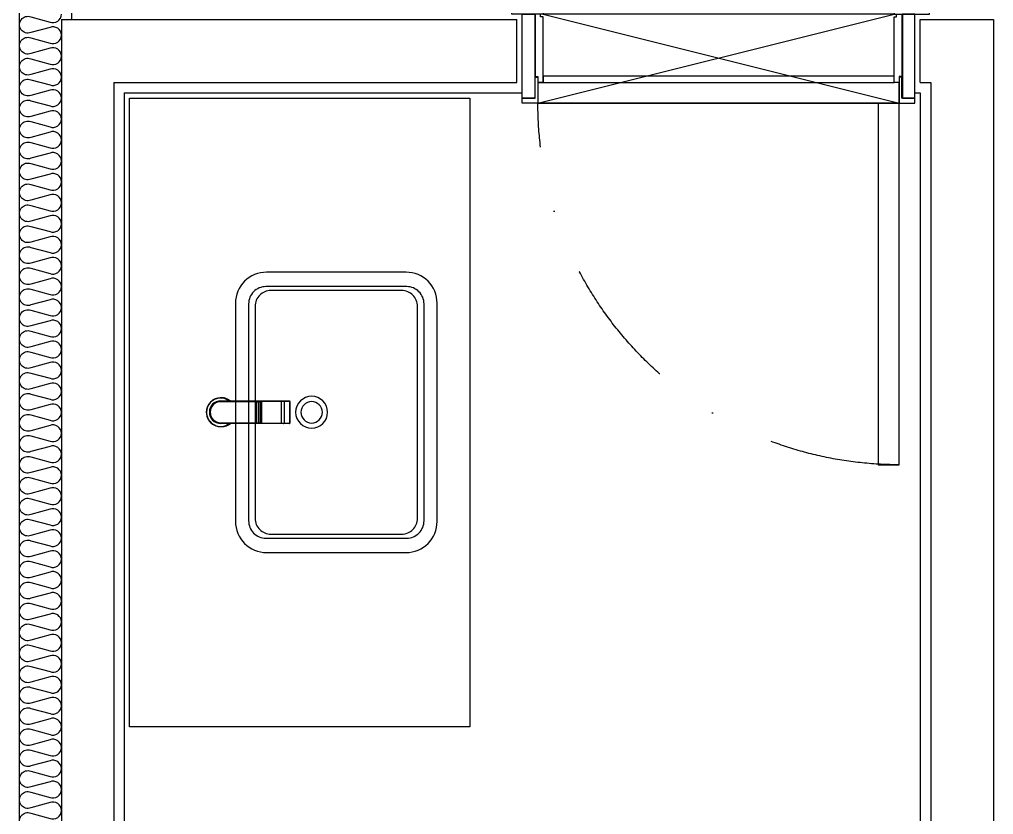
# Model space of a CAD drawing. Header units: millimetres. Extents: x -33000 to 294000, y 0 to 42408.
# Drawn here: x 278191 to 280051, y 19747 to 21265 of the extents above; entities that cross this region are included whole.
import ezdxf

# ---------------------------------------------------------------- set-up
doc = ezdxf.new("R2010")
doc.units = ezdxf.units.MM
doc.header["$LTSCALE"] = 50
doc.linetypes.add('DASHDOTX2', pattern=[2, 1, -0.5, 0, -0.5])
doc.layers.add('arch', color=8, linetype='Continuous')

# ---------------------------------------------------------------- blocks, each defined once
blk = doc.blocks.new('*U274')
at = {"linetype": 'Continuous', "ltscale": 4}
for points in [[(-12, 770), (-12, 710), (0, 710), (0, 770)], [(0, 726), (160, 726), (160, 750), (0, 750)], [(170, 750), (160, 750), (160, 725), (120, 725), (120, 720), (170, 720)], [(130, 720), (130, 710), (5, 710), (5, 715), (0, 715), (0, 725), (119, 725), (119, 720)], [(860, 30), (170, 30), (170, 70), (860, 70)], [(-12, -28), (-12, 40), (0, 40), (0, -28)], [(130, 30), (130, 40), (5, 40), (5, 35), (0, 35), (0, 25), (119, 25), (119, 30)], [(0, 24), (160, 24), (160, 0), (0, 0)], [(170, 0), (160, 0), (160, 25), (120, 25), (120, 30), (170, 30)]]:
    blk.add_lwpolyline(points, close=True, dxfattribs=at)
blk.add_lwpolyline([(170, 30), (170, 720), (0, 40), (0, 710)], close=True)
for points in [[(170, 30), (130, 30), (130, 40), (118, 40), (118, 710), (130, 710), (130, 720), (170, 720), (170, 30)], [(130, 710), (130, 40)]]:
    blk.add_lwpolyline(points)
at = {"linetype": 'DASHDOTX2', "ltscale": 5}
blk.add_arc((170, 30), 690, 0, 90, dxfattribs=at)

msp = doc.modelspace()

# ---------------------------------------------------------------- linework, layer by layer
at = {"layer": 'arch', "ltscale": 25}
for p, q in [((278191.2, 16794.6), (278191.2, 24254.6)), ((278291.2, 21264.6), (278291.2, 24119.6)), ((278271.2, 21264.6), (279141.2, 21264.6)), ((278271.2, 21264.6), (278271.2, 17984.6)), ((279141.2, 21144.6), (279141.2, 21264.6)), ((279911.2, 21264.6), (280051.2, 21264.6)), ((279911.2, 21144.6), (279911.2, 21264.6)), ((280051.2, 21264.6), (280051.2, 17324.6)), ((278371.2, 21144.6), (278371.2, 18084.6)), ((278371.2, 21144.6), (279141.2, 21144.6)), ((279911.2, 21144.6), (279931.2, 21144.6)), ((279931.2, 21144.6), (279931.2, 18084.6)), ((278391.2, 21124.6), (279151.2, 21124.6)), ((278391.2, 21124.6), (278391.2, 18104.6)), ((279901.2, 21124.6), (279911.2, 21124.6)), ((279911.2, 21124.6), (279911.2, 18104.6)), ((278567.5, 20541.3), (278568, 20541.3)), ((278575.3, 20536.3), (278690.8, 20536.3)), ((278575.3, 20535.8), (278643.7, 20535.8)), ((278643.7, 20534.8), (278575.3, 20534.8)), ((278643.7, 20535.8), (278647.3, 20535.8)), ((278643.7, 20534.8), (278643.7, 20535.8)), ((278643.7, 20494.8), (278643.7, 20534.8)), ((278643.7, 20534.8), (278646.7, 20534.8)), ((278646.7, 20534.8), (278646.7, 20494.8)), ((278649, 20534.8), (278646.7, 20534.8)), ((278647.3, 20535.8), (278649.6, 20535.8)), ((278649.6, 20535.8), (278651.5, 20535.8)), ((278690.8, 20535.3), (278653, 20535.3)), ((278690.8, 20536.3), (278690.8, 20535.3)), ((278690.8, 20536.3), (278695.6, 20536.3)), ((278696.5, 20535.3), (278690.8, 20535.3)), ((278690.8, 20535.3), (278690.8, 20494.3)), ((278695.6, 20536.3), (278706.7, 20536.3)), ((278707.6, 20535.3), (278696.5, 20535.3)), ((278696.5, 20535.3), (278696.5, 20494.3)), ((278707.7, 20535.3), (278707.6, 20535.3)), ((278707.6, 20494.3), (278707.6, 20535.3)), ((278707.7, 20535.3), (278707.7, 20494.3)), ((278652, 20532.8), (278650.6, 20532.8)), ((278650.6, 20496.8), (278650.6, 20532.8)), ((278653.9, 20532.8), (278652, 20532.8)), ((278652, 20532.8), (278652, 20496.8)), ((278654.2, 20532.8), (278653.9, 20532.8)), ((278653.9, 20496.8), (278653.9, 20532.8)), ((278654.2, 20496.8), (278654.2, 20532.8)), ((278575.3, 20494.8), (278643.7, 20494.8)), ((278643.7, 20493.8), (278575.3, 20493.8)), ((278575.3, 20493.4), (278575.3, 20493.3)), ((278690.8, 20493.3), (278575.3, 20493.3)), ((278643.7, 20494.8), (278646.7, 20494.8)), ((278643.7, 20493.8), (278643.7, 20494.8)), ((278643.7, 20493.8), (278647.3, 20493.8)), ((278646.7, 20494.8), (278649, 20494.8)), ((278649.6, 20493.8), (278647.3, 20493.8)), ((278651.5, 20493.8), (278649.6, 20493.8)), ((278652, 20496.8), (278650.6, 20496.8)), ((278652, 20496.8), (278653.9, 20496.8)), ((278653, 20494.3), (278690.8, 20494.3)), ((278654.2, 20496.8), (278653.9, 20496.8)), ((278690.8, 20494.3), (278696.5, 20494.3)), ((278690.8, 20494.3), (278690.8, 20493.3)), ((278695.6, 20493.3), (278690.8, 20493.3)), ((278706.7, 20493.3), (278695.6, 20493.3)), ((278696.5, 20494.3), (278707.6, 20494.3)), ((278707.7, 20494.3), (278707.6, 20494.3))]:
    msp.add_line(p, q, dxfattribs=at)
msp.add_lwpolyline([(278212.9, 19719.6, -1.449198), (278212.9, 19749.6), (278249.5, 19739.6, 0.524856), (278271.2, 19754.6, 0.524856), (278249.5, 19769.6), (278212.9, 19759.6, -1.449198), (278212.9, 19789.6), (278249.5, 19779.6, 0.524856), (278271.2, 19794.6, 0.524856), (278249.5, 19809.6), (278212.9, 19799.6, -1.449198), (278212.9, 19829.6), (278249.5, 19819.6, 0.524856), (278271.2, 19834.6, 0.524856), (278249.5, 19849.6), (278212.9, 19839.6, -1.449198), (278212.9, 19869.6), (278249.5, 19859.6, 0.524856), (278271.2, 19874.6, 0.524856), (278249.5, 19889.6), (278212.9, 19879.6, -1.449198), (278212.9, 19909.6), (278249.5, 19899.6, 0.524856), (278271.2, 19914.6, 0.524856), (278249.5, 19929.6), (278212.9, 19919.6, -1.449198), (278212.9, 19949.6), (278249.5, 19939.6, 0.524856), (278271.2, 19954.6, 0.524856), (278249.5, 19969.6), (278212.9, 19959.6, -1.449198), (278212.9, 19989.6), (278249.5, 19979.6, 0.524856), (278271.2, 19994.6, 0.524856), (278249.5, 20009.6), (278212.9, 19999.6, -1.449198), (278212.9, 20029.6), (278249.5, 20019.6, 0.524856), (278271.2, 20034.6, 0.524856), (278249.5, 20049.6), (278212.9, 20039.6, -1.449198), (278212.9, 20069.6), (278249.5, 20059.6, 0.524856), (278271.2, 20074.6, 0.524856), (278249.5, 20089.6), (278212.9, 20079.6, -1.449198), (278212.9, 20109.6), (278249.5, 20099.6, 0.524856), (278271.2, 20114.6, 0.524856), (278249.5, 20129.6), (278212.9, 20119.6, -1.449198), (278212.9, 20149.6), (278249.5, 20139.6, 0.524856), (278271.2, 20154.6, 0.524856), (278249.5, 20169.6), (278212.9, 20159.6, -1.449198), (278212.9, 20189.6), (278249.5, 20179.6, 0.524856), (278271.2, 20194.6, 0.524856), (278249.5, 20209.6), (278212.9, 20199.6, -1.449198), (278212.9, 20229.6), (278249.5, 20219.6, 0.524856), (278271.2, 20234.6, 0.524856), (278249.5, 20249.6), (278212.9, 20239.6, -1.449198), (278212.9, 20269.6), (278249.5, 20259.6, 0.524856), (278271.2, 20274.6, 0.524856), (278249.5, 20289.6), (278212.9, 20279.6, -1.449198), (278212.9, 20309.6), (278249.5, 20299.6, 0.524856), (278271.2, 20314.6, 0.524856), (278249.5, 20329.6), (278212.9, 20319.6, -1.449198), (278212.9, 20349.6), (278249.5, 20339.6, 0.524856), (278271.2, 20354.6, 0.524856), (278249.5, 20369.6), (278212.9, 20359.6, -1.449198), (278212.9, 20389.6), (278249.5, 20379.6, 0.524856), (278271.2, 20394.6, 0.524856), (278249.5, 20409.6), (278212.9, 20399.6, -1.449198), (278212.9, 20429.6), (278249.5, 20419.6, 0.524856), (278271.2, 20434.6, 0.524856), (278249.5, 20449.6), (278212.9, 20439.6, -1.449198), (278212.9, 20469.6), (278249.5, 20459.6, 0.524856), (278271.2, 20474.6, 0.524856), (278249.5, 20489.6), (278212.9, 20479.6, -1.449198), (278212.9, 20509.6), (278249.5, 20499.6, 0.524856), (278271.2, 20514.6, 0.524856), (278249.5, 20529.6), (278212.9, 20519.6, -1.449198), (278212.9, 20549.6), (278249.5, 20539.6, 0.524856), (278271.2, 20554.6, 0.524856), (278249.5, 20569.6), (278212.9, 20559.6, -1.449198), (278212.9, 20589.6), (278249.5, 20579.6, 0.524856), (278271.2, 20594.6, 0.524856), (278249.5, 20609.6), (278212.9, 20599.6, -1.449198), (278212.9, 20629.6), (278249.5, 20619.6, 0.524856), (278271.2, 20634.6, 0.524856), (278249.5, 20649.6), (278212.9, 20639.6, -1.449198), (278212.9, 20669.6), (278249.5, 20659.6, 0.524856), (278271.2, 20674.6, 0.524856), (278249.5, 20689.6), (278212.9, 20679.6, -1.449198), (278212.9, 20709.6), (278249.5, 20699.6, 0.524856), (278271.2, 20714.6, 0.524856), (278249.5, 20729.6), (278212.9, 20719.6, -1.449198), (278212.9, 20749.6), (278249.5, 20739.6, 0.524856), (278271.2, 20754.6, 0.524856), (278249.5, 20769.6), (278212.9, 20759.6, -1.449198), (278212.9, 20789.6), (278249.5, 20779.6, 0.524856), (278271.2, 20794.6, 0.524856), (278249.5, 20809.6), (278212.9, 20799.6, -1.449198), (278212.9, 20829.6), (278249.5, 20819.6, 0.524856), (278271.2, 20834.6, 0.524856), (278249.5, 20849.6), (278212.9, 20839.6, -1.449198), (278212.9, 20869.6), (278249.5, 20859.6, 0.524856), (278271.2, 20874.6, 0.524856), (278249.5, 20889.6), (278212.9, 20879.6, -1.449198), (278212.9, 20909.6), (278249.5, 20899.6, 0.524856), (278271.2, 20914.6, 0.524856), (278249.5, 20929.6), (278212.9, 20919.6, -1.449198), (278212.9, 20949.6), (278249.5, 20939.6, 0.524856), (278271.2, 20954.6, 0.524856), (278249.5, 20969.6), (278212.9, 20959.6, -1.449198), (278212.9, 20989.6), (278249.5, 20979.6, 0.524856), (278271.2, 20994.6, 0.524856), (278249.5, 21009.6), (278212.9, 20999.6, -1.449198), (278212.9, 21029.6), (278249.5, 21019.6, 0.524856), (278271.2, 21034.6, 0.524856), (278249.5, 21049.6), (278212.9, 21039.6, -1.449198), (278212.9, 21069.6), (278249.5, 21059.6, 0.524856), (278271.2, 21074.6, 0.524856), (278249.5, 21089.6), (278212.9, 21079.6, -1.449198), (278212.9, 21109.6), (278249.5, 21099.6, 0.524856), (278271.2, 21114.6, 0.524856), (278249.5, 21129.6), (278212.9, 21119.6, -1.449198), (278212.9, 21149.6), (278249.5, 21139.6, 0.524856), (278271.2, 21154.6, 0.524856), (278249.5, 21169.6), (278212.9, 21159.6, -1.449198), (278212.9, 21189.6), (278249.5, 21179.6, 0.524856), (278271.2, 21194.6, 0.524856), (278249.5, 21209.6), (278212.9, 21199.6, -1.449198), (278212.9, 21229.6), (278249.5, 21219.6, 0.524856), (278271.2, 21234.6, 0.524856), (278249.5, 21249.6), (278212.9, 21239.6, -1.449198), (278212.9, 21269.6), (278249.5, 21259.6, 0.524856), (278271.2, 21274.6, 0.524856)], format="xyb", dxfattribs=at)
msp.add_lwpolyline([(279051.2, 19914.6), (278401.2, 19914.6), (278401.2, 21114.6), (279051.2, 21114.6)], close=True, dxfattribs=at)
for points in [[(278988.7, 20306.1), (278988.7, 20723.1, 0.414214), (278929.7, 20782.1), (278662.7, 20782.1, 0.414214), (278603.7, 20723.1), (278603.7, 20306.1, 0.414214), (278662.7, 20247.1), (278929.7, 20247.1, 0.414214)], [(278963.7, 20307.6), (278963.7, 20721.6, 0.414214), (278930.7, 20754.6), (278661.7, 20754.6, 0.414214), (278628.7, 20721.6), (278628.7, 20307.6, 0.414214), (278661.7, 20274.6), (278930.7, 20274.6, 0.414214)], [(278951.2, 20312.1), (278951.2, 20717.1, 0.414214), (278921.2, 20747.1), (278671.2, 20747.1, 0.414214), (278641.2, 20717.1), (278641.2, 20312.1, 0.414214), (278671.2, 20282.1), (278921.2, 20282.1, 0.414214)]]:
    msp.add_lwpolyline(points, format="xyb", close=True, dxfattribs=at)
for centre, radius, start, end in [((278575.3, 20514.8), 27.5, 90, 180), ((278575.3, 20514.8), 27, 90, 180), ((278575.3, 20514.8), 21.5, 90, 270), ((278575.3, 20514.8), 21, 90, 270), ((278575.3, 20514.8), 20, 90, 270), ((278577.1, 20514.9), 27.5, 51.0962, 95.0586), ((278575.3, 20514.8), 27.5, 51.4237, 90), ((278575.3, 20514.8), 27, 52.7738, 90), ((278749.1, 20514.8), 30.5, 0, 180), ((278749.1, 20514.8), 20.5, 0, 180), ((278575.3, 20514.8), 27.5, 180, 308.5706), ((278575.3, 20514.8), 27, 180, 307.2206), ((278749.1, 20514.8), 30.5, 180, 0), ((278749.1, 20514.8), 20.5, 180, 0), ((278577.1, 20514.9), 27.5, 271.3012, 308.2367)]:
    msp.add_arc(centre, radius, start, end, dxfattribs=at)
for centre, major_axis, ratio, start_param, end_param in [((278647.3, 20534.8), (0, -1), 0.594178, 3.141593, 4.712389), ((278649.6, 20534.8), (0, -1), 0.594178, 3.141593, 4.712389), ((278649, 20532.8), (0, 2), 0.805877, 4.712389, 6.283185), ((278649.6, 20532.8), (0, 3), 0.792599, 4.712389, 6.283185), ((278651.5, 20532.8), (0, 3), 0.792599, 4.712389, 6.283185), ((278695.6, 20535.3), (0, 1), 0.885427, 4.712389, 6.283185), ((278706.7, 20535.3), (0, 1), 0.984808, 4.712389, 6.283185), ((278706.7, 20535.3), (0, 1), 0.885427, 4.712389, 6.283185), ((278647.3, 20494.8), (0, -1), 0.594178, 4.712389, 6.283185), ((278649, 20496.8), (0, 2), 0.805877, 3.141593, 4.712389), ((278649.6, 20494.8), (0, -1), 0.594178, 4.712389, 6.283185), ((278649.6, 20496.8), (0, 3), 0.792599, 3.141593, 4.712389), ((278651.5, 20496.8), (0, 3), 0.792599, 3.141593, 4.712389), ((278695.6, 20494.3), (0, 1), 0.885427, 3.141593, 4.712389), ((278706.7, 20494.3), (0, 1), 0.984808, 3.141593, 4.712389), ((278706.7, 20494.3), (0, 1), 0.885427, 3.141593, 4.712389)]:
    msp.add_ellipse(centre, major_axis=major_axis, ratio=ratio, start_param=start_param, end_param=end_param, dxfattribs=at)
for points in [[(278567.5, 20541.3), (278567.5, 20541.2), (278567.5, 20541.2), (278567.6, 20541.1)], [(278581.4, 20542.1), (278581.3, 20542.1), (278581.2, 20542.1), (278581.2, 20542.1)]]:
    msp.add_open_spline(points, degree=3, dxfattribs=at)
for points, knots in [([(278583.7, 20541.5), (278583.5, 20541.6), (278583.3, 20541.7), (278582.8, 20541.9), (278582.5, 20542), (278582.2, 20542), (278582.2, 20542), (278582.1, 20542), (278582, 20542), (278581.9, 20542.1), (278581.7, 20542.1), (278581.5, 20542.1), (278581.4, 20542.1)], [0, 0, 0, 0, 0.282768, 0.282768, 0.641384, 0.641384, 0.686211, 0.686211, 0.731038, 0.820692, 0.820692, 1, 1, 1, 1]), ([(278654.2, 20532.8), (278654.2, 20532.9), (278654.1, 20533.3), (278654, 20533.8), (278653.7, 20534.5), (278653.4, 20535), (278652.9, 20535.4), (278652.3, 20535.7), (278651.9, 20535.8), (278651.6, 20535.8), (278651.5, 20535.8)], [0, 0, 0, 0, 0.085665, 0.23174, 0.378994, 0.526676, 0.673487, 0.817717, 0.958286, 1, 1, 1, 1]), ([(278651.5, 20493.8), (278651.7, 20493.8), (278652, 20493.8), (278652.5, 20494), (278653, 20494.3), (278653.4, 20494.7), (278653.8, 20495.2), (278654, 20495.8), (278654.1, 20496.3), (278654.2, 20496.7), (278654.2, 20496.8)], [0, 0, 0, 0, 0.094284, 0.229492, 0.364473, 0.500943, 0.639931, 0.781485, 0.925041, 1, 1, 1, 1])]:
    msp.add_open_spline(points, degree=3, knots=knots, dxfattribs=at)

# ---------------------------------------------------------------- block references
at = {"layer": 'arch', "ltscale": 25, "xscale": -1, "rotation": 90}
msp.add_blockref('*U274', (279901.2, 21274.6), dxfattribs=at)

doc.saveas('drawing.dxf')
